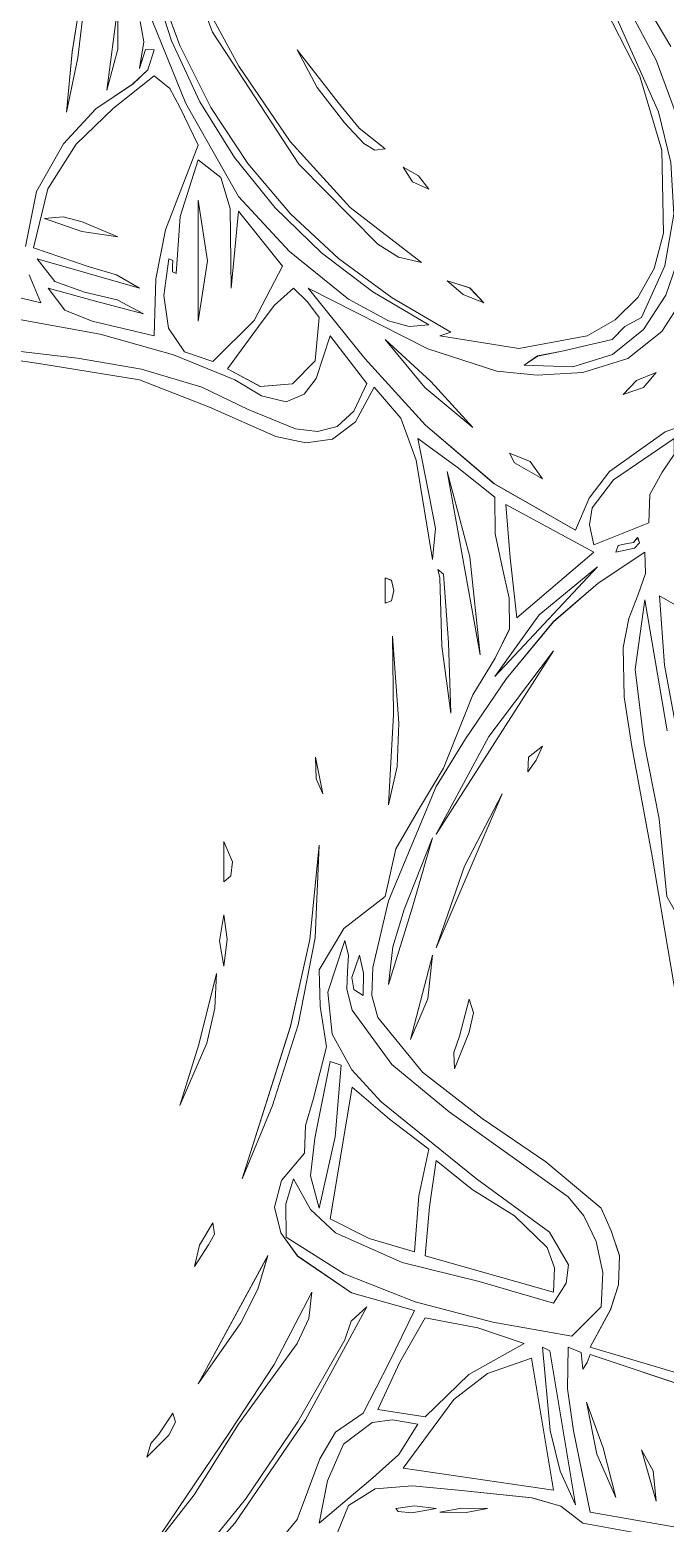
# Model space of a CAD drawing. Header units: inches. Extents: x -1726 to 2926, y -3254 to 1573.
# Drawn here: x -737 to -87, y -1696 to -169 of the extents above; entities that cross this region are included whole.
import ezdxf

# ---------------------------------------------------------------- set-up
doc = ezdxf.new("R2010")
doc.units = ezdxf.units.IN
doc.header["$MEASUREMENT"] = 0
doc.layers.add('Layer 1', color=7, linetype='Continuous')

msp = doc.modelspace()

# ---------------------------------------------------------------- linework, layer by layer
at = {"layer": 'Layer 1', "color": 7, "lineweight": 9}
for points in [[(-138.6, -90.4), (-81.8, -186.3)], [(-81.8, -186.3), (-138.6, -90.4)], [(-626.3, -125.1), (-577.6, -244.6), (-523.8, -339.9), (-471.7, -396), (-411.5, -444.7), (-370.6, -466.9), (-349.2, -472.6), (-329.1, -471), (-386.4, -437.1), (-439, -397.3), (-486.3, -351.5), (-528, -300), (-563.5, -243), (-592.4, -180.5), (-614.3, -112.9)], [(-614.3, -112.9), (-592.4, -180.5), (-563.5, -243), (-528, -300), (-486.4, -351.5), (-439, -397.3), (-386.4, -437.1), (-329.1, -471), (-349.2, -472.6), (-370.6, -466.9), (-411.5, -444.7), (-471.7, -396), (-523.8, -339.9), (-577.6, -244.6), (-626.3, -125.1)], [(-609.4, -116), (-583.8, -185.4), (-552.1, -248.7), (-514.3, -306), (-470.7, -357.5), (-421.5, -403.3), (-366.7, -443.5), (-306.6, -478.4), (-306.6, -478.4)], [(-148.3, -149.1), (-113.5, -216.7), (-90.9, -292.5), (-89.3, -377.3), (-98.6, -413.4), (-115.3, -442.9), (-138.5, -465.8), (-167.2, -482.1), (-237.3, -495.1), (-317.8, -482.2), (-306.6, -478.4), (-366.7, -443.5), (-421.5, -403.3), (-470.8, -357.5), (-514.3, -306), (-552.1, -248.7), (-583.8, -185.4), (-609.4, -116)], [(-681.1, -137.6), (-688.2, -198), (-699.9, -253.7), (-694.1, -192), (-684.9, -133.8)], [(-684.9, -133.9), (-694.1, -192.1), (-699.9, -253.7), (-688.2, -198), (-681.2, -137.6)], [(-568.8, -122.6), (-523.4, -206.4), (-471.1, -283.4), (-409.6, -351.1), (-336.6, -407.3), (-360.1, -401.9), (-381.5, -388.5), (-462.1, -306.7), (-523.8, -212.5), (-550.6, -171.9), (-568.8, -122.6), (-568.8, -122.6)], [(-523.8, -212.5), (-462.1, -306.8), (-381.5, -388.5), (-360.1, -401.9), (-336.6, -407.3), (-409.6, -351.1), (-471.1, -283.4), (-523.4, -206.4), (-568.8, -122.6), (-550.6, -171.9), (-523.8, -212.5), (-523.8, -212.5)], [(-658.7, -231.2), (-647.3, -189.3), (-647.4, -145.1), (-658.7, -231.2), (-658.7, -231.2)], [(-647.4, -145.1), (-647.3, -189.3), (-658.7, -231.2), (-647.4, -145.1), (-647.4, -145.1)], [(-306.6, -478.4), (-317.8, -482.2), (-237.3, -495.1), (-167.2, -482.1), (-138.5, -465.8), (-115.3, -442.9), (-98.6, -413.4), (-89.3, -377.3), (-90.9, -292.5), (-113.5, -216.7), (-148.3, -149.1)], [(-124.5, -147.9), (-96.8, -200.3), (-78.1, -250), (-68.2, -300.3), (-66.2, -350.5), (-72.2, -398.1), (-86.6, -440.7), (-109.6, -475.8), (-141.2, -501.1), (-181.9, -514), (-231.7, -512.2), (-231.7, -512.2)], [(-78.1, -250), (-96.8, -200.3), (-124.5, -147.9)], [(-624.4, -161), (-620.8, -181.7), (-625, -208.8), (-620.9, -195.9), (-618.9, -189.5), (-610, -190), (-616.8, -210.4), (-632.2, -225.1), (-669.9, -250), (-703, -285.8), (-730.5, -334.7), (-741.8, -390.9)], [(-741.7, -390.9), (-730.5, -334.7), (-703, -285.8), (-669.9, -250), (-632.1, -225), (-616.8, -210.4), (-610, -190), (-618.9, -189.5), (-620.9, -195.9), (-625, -208.7), (-620.8, -181.7), (-624.4, -161)], [(-231.7, -512.2), (-218, -502.8), (-192.7, -497.7), (-141.8, -485.9), (-128.8, -472.7), (-111.8, -463.5), (-87.9, -410.8), (-78.7, -357.7), (-81.6, -305), (-94.1, -253.2), (-138, -155.4)], [(-138, -155.4), (-94.1, -253.2), (-81.6, -304.9), (-78.7, -357.7), (-87.9, -410.8), (-111.8, -463.5), (-128.8, -472.7), (-141.7, -485.9), (-192.7, -497.7), (-218, -502.7), (-231.7, -512.2), (-181.9, -514), (-141.2, -501.1), (-109.6, -475.8), (-86.6, -440.7), (-72.2, -398.1), (-66.1, -350.5), (-68.2, -300.3), (-78.1, -250), (-78.1, -250)], [(-463.9, -190), (-422, -243.7), (-400.5, -269.9), (-374, -291.2), (-384.4, -292.4), (-395.6, -285.6), (-415.2, -264.9), (-443.3, -228.5), (-463.9, -190), (-463.9, -190)], [(-415.2, -264.9), (-395.6, -285.6), (-384.4, -292.4), (-374, -291.2), (-400.4, -269.8), (-422, -243.7), (-463.9, -190), (-443.3, -228.5), (-415.2, -264.9), (-415.2, -264.9)], [(-565, -287.4), (-598.6, -373.7), (-608.4, -423.8), (-610, -482.2), (-673.7, -467.2), (-701.6, -455.8), (-718.6, -433.5), (-670, -446.7), (-621.2, -459.7), (-648.1, -445.4), (-681.5, -437.6), (-711.9, -426.8), (-729.8, -403.5), (-625, -433.5), (-648.6, -419.7), (-677.6, -411.2), (-733.6, -392.3), (-719, -332), (-689.8, -286.2), (-651.7, -249.5), (-610, -216.3), (-594.2, -229.5), (-584, -248.3), (-565, -287.4), (-565, -287.4)], [(-610, -216.3), (-651.7, -249.5), (-689.9, -286.2), (-719, -332), (-733.6, -392.3), (-677.6, -411.2), (-648.7, -419.7), (-625, -433.5), (-729.8, -403.5), (-711.9, -426.8), (-681.5, -437.6), (-648.1, -445.4), (-621.2, -459.7), (-670, -446.7), (-718.6, -433.5), (-701.6, -455.8), (-673.7, -467.2), (-610, -482.2), (-608.4, -423.8), (-598.6, -373.7), (-565, -287.4), (-584, -248.3), (-594.2, -229.5), (-610, -216.3), (-610, -216.3)], [(-565, -302.4), (-541.8, -320.4), (-532.3, -352.1), (-531.3, -433.5), (-527.5, -394.2), (-523.8, -354.8), (-478.9, -411), (-507.8, -466.4), (-550.1, -508.4), (-579.1, -498.7), (-595.5, -474.5), (-600.4, -441), (-595, -403.5), (-591, -405.1), (-591.3, -411), (-591.5, -416.9), (-587.5, -418.5), (-583.5, -360.3), (-565, -302.4), (-565, -302.4)], [(-587.5, -418.5), (-591.5, -416.9), (-591.3, -411), (-591, -405.1), (-595, -403.5), (-600.4, -441), (-595.5, -474.5), (-579.1, -498.7), (-550.1, -508.4), (-507.8, -466.4), (-478.9, -411), (-523.8, -354.8), (-527.5, -394.2), (-531.3, -433.5), (-532.3, -352.1), (-541.8, -320.4), (-565, -302.4), (-583.5, -360.3), (-587.5, -418.5), (-587.5, -418.5)], [(-355.3, -309.9), (-339.6, -318.5), (-329.1, -332.4), (-345.8, -324.7), (-355.3, -309.9), (-355.3, -309.9)], [(-329.1, -332.4), (-339.6, -318.5), (-355.3, -309.9), (-345.8, -324.7), (-329.1, -332.4), (-329.1, -332.4)], [(-565, -467.2), (-555.7, -405.4), (-565, -343.6), (-565, -467.2), (-565, -467.2)], [(-565, -343.6), (-555.7, -405.4), (-565, -467.2), (-565, -343.6), (-565, -343.6)], [(-647.4, -381.1), (-683.7, -365.8), (-703.2, -360.6), (-722.4, -362.3), (-684, -375.5), (-647.4, -381.1), (-647.4, -381.1)], [(-722.4, -362.3), (-703.2, -360.6), (-683.7, -365.8), (-647.4, -381.1), (-684, -375.5), (-722.4, -362.3), (-722.4, -362.3)], [(-738, -419.9), (-726.1, -448.5), (-775.8, -436.4)], [(-775.8, -436.4), (-726.1, -448.5), (-737.9, -419.9)], [(-310.3, -426), (-287.4, -433.1), (-272.9, -448.5), (-294.1, -439.8), (-310.3, -426), (-310.3, -426)], [(-272.9, -448.5), (-287.5, -433.1), (-310.3, -426), (-294.1, -439.8), (-272.9, -448.5), (-272.9, -448.5)], [(-467.6, -433.5), (-453.3, -447.3), (-441.4, -463.5), (-445.3, -507.9), (-468.5, -531.4), (-501.6, -534.1), (-535.1, -515.9), (-503.3, -472.7), (-487.5, -451.1), (-467.6, -433.5), (-467.6, -433.5)], [(-535.1, -515.9), (-501.5, -534.1), (-468.5, -531.4), (-445.3, -507.9), (-441.4, -463.5), (-453.3, -447.3), (-467.6, -433.5), (-487.5, -451.1), (-503.3, -472.7), (-535.1, -515.9), (-535.1, -515.9)], [(-66.3, -439.7), (-90.8, -477.8), (-125.8, -505.3), (-171.7, -519.7), (-218.4, -522.3), (-259.7, -518.2), (-330.2, -495.5), (-452.7, -433.5), (-394.5, -505.5), (-332.5, -573.6), (-262.2, -633.5), (-179.2, -680.7), (-165.2, -648), (-144.5, -620.7), (-87.6, -580.4), (-17.5, -555.6)], [(-17.5, -555.6), (-87.6, -580.4), (-144.5, -620.7), (-165.2, -648), (-179.2, -680.7), (-262.1, -633.5), (-332.5, -573.6), (-394.5, -505.5), (-452.7, -433.5), (-330.2, -495.5), (-259.7, -518.2), (-218.4, -522.3), (-171.7, -519.6), (-125.8, -505.3), (-90.8, -477.8), (-66.3, -439.7)], [(-827.2, -459.7), (-746.1, -465.8), (-665.3, -480.5), (-590.5, -501.6), (-527.6, -527.1), (-500.5, -543.5), (-475.1, -549.6), (-456.8, -541.7), (-444.3, -525.9), (-430.2, -482.2), (-392.7, -530.9), (-405.9, -559.3), (-423, -574.8), (-443.2, -580), (-465.6, -577.2), (-513.9, -557.4), (-561.3, -534.6), (-623.2, -516.1), (-688.7, -505), (-819.8, -489.7), (-827.2, -459.7), (-827.2, -459.7)], [(-819.7, -489.7), (-688.7, -505), (-623.2, -516.1), (-561.3, -534.6), (-513.9, -557.4), (-465.6, -577.2), (-443.1, -580), (-423, -574.8), (-405.9, -559.3), (-392.7, -530.9), (-430.2, -482.2), (-444.3, -525.9), (-456.8, -541.7), (-475.1, -549.6), (-500.5, -543.5), (-527.6, -527.1), (-590.5, -501.6), (-665.3, -480.5), (-746.1, -465.8), (-827.2, -459.7), (-819.7, -489.7), (-819.7, -489.7)], [(-374, -485.9), (-327.1, -528.9), (-284.1, -575.8), (-333.3, -535.1), (-374, -485.9), (-374, -485.9)], [(-284.1, -575.8), (-327.1, -528.9), (-374, -485.9), (-333.3, -535.1), (-284.1, -575.8), (-284.1, -575.8)], [(-1310.4, -1785.7), (-1298.1, -1553.2), (-1265.2, -1328.6), (-1219.3, -1112.5), (-1168.1, -905.5), (-1084.1, -899.5), (-1018.5, -871.4), (-968, -825.7), (-929, -767.2), (-898.1, -700.4), (-871.9, -630.1), (-819.7, -497.2), (-728, -510.5), (-625, -527.1), (-553.6, -555.1), (-485.8, -585), (-455.1, -591.6), (-427.6, -587.8), (-404.1, -570), (-385.2, -534.6), (-357.8, -566.2), (-342, -609.4), (-325.3, -710.7), (-325.3, -710.7)], [(-385.2, -534.6), (-404.1, -570), (-427.6, -587.8), (-455.1, -591.6), (-485.8, -585), (-553.6, -555.1), (-625, -527.1), (-728, -510.5), (-819.7, -497.2), (-872, -630.1), (-898.1, -700.4), (-929, -767.2), (-968, -825.7), (-1018.5, -871.4), (-1084.1, -899.5), (-1168.1, -905.5), (-1219.3, -1112.5), (-1265.2, -1328.6), (-1298.1, -1553.2), (-1310.4, -1785.7)], [(-96.8, -519.6), (-109.6, -535), (-130.5, -542.1), (-116.7, -527.9), (-96.8, -519.6), (-96.8, -519.6)], [(-130.5, -542.1), (-109.6, -535), (-96.8, -519.6), (-116.7, -527.9), (-130.5, -542.1), (-130.5, -542.1)], [(-516.3, -1755.7), (-463.9, -1692.1), (-440.7, -1629.9), (-424.6, -1602.8), (-396.5, -1583.4), (-369.8, -1531.5), (-344, -1478.5), (-408.3, -1460.3), (-463.4, -1422.7), (-480.5, -1398.9), (-486.9, -1372.8), (-479.8, -1345.4), (-456.4, -1317.5), (-455.4, -1289.5), (-447.6, -1262.9), (-433.9, -1208.9), (-440.2, -1167.5), (-441.4, -1130.2), (-416.1, -1088.1), (-374, -1055.3), (-362.8, -1006.6), (-339.7, -966.7), (-314.1, -924.2), (-284.1, -849.3), (-261.3, -811.7), (-246.7, -781.8), (-247, -750.4), (-254.2, -718.4), (-261.3, -684.5), (-261.6, -647), (-300.3, -616.4), (-340.3, -587.1), (-328.1, -648.8), (-322.3, -679), (-325.3, -710.7), (-342, -609.4), (-357.8, -566.2), (-385.2, -534.6), (-385.2, -534.6)], [(-325.3, -710.7), (-322.3, -679), (-328.1, -648.8), (-340.3, -587.1), (-300.3, -616.4), (-261.6, -647), (-261.3, -684.5), (-254.2, -718.4), (-247, -750.4), (-246.7, -781.9), (-261.3, -811.7), (-284.1, -849.3), (-314.1, -924.2), (-339.7, -966.7), (-362.8, -1006.6), (-374, -1055.3), (-416.1, -1088.1), (-441.4, -1130.2), (-440.2, -1167.5), (-433.9, -1208.9), (-447.5, -1262.9), (-455.4, -1289.5), (-456.4, -1317.5), (-479.8, -1345.4), (-486.9, -1372.8), (-480.5, -1398.9), (-463.4, -1422.8), (-408.3, -1460.3), (-344, -1478.6), (-369.8, -1531.5), (-396.5, -1583.4), (-424.6, -1602.8), (-440.7, -1629.9), (-463.9, -1692.1), (-516.3, -1755.7)], [(-78.1, -587.1), (-78.1, -603.4), (-90.4, -621.7), (-103, -644.2), (-104.3, -673.2), (-160.5, -695.7), (-165, -675.4), (-162.1, -657.9), (-140.4, -629.5), (-78.1, -587.1), (-78.1, -587.1)], [(-160.5, -695.7), (-104.3, -673.2), (-103, -644.2), (-90.4, -621.7), (-78.1, -603.4), (-78.1, -587.1), (-140.4, -629.5), (-162.1, -657.9), (-165, -675.4), (-160.5, -695.7), (-160.5, -695.7)], [(-246.7, -602.1), (-225.5, -610.8), (-212.9, -628.3), (-232.1, -617.5), (-241.6, -612), (-246.7, -602.1), (-246.7, -602.1)], [(-212.9, -628.3), (-225.5, -610.8), (-246.7, -602.1), (-241.6, -612), (-232.1, -617.5), (-212.9, -628.3), (-212.9, -628.3)], [(-276.6, -808.1), (-287.1, -708.1), (-310.3, -620.8), (-276.6, -808.1), (-276.6, -808.1)], [(-310.3, -620.8), (-287.1, -708.1), (-276.6, -808.1), (-310.3, -620.8), (-310.3, -620.8)], [(-239.2, -770.6), (-160.5, -703.2), (-250.4, -654.5), (-245.9, -709.1), (-239.2, -770.6), (-239.2, -770.6)], [(-115.6, -688.2), (-113.6, -693.7), (-118.7, -699.1), (-138, -703.2), (-135.5, -696.4), (-127.8, -694.7), (-119.7, -693.5), (-115.6, -688.2), (-115.6, -688.2)], [(-138, -703.2), (-118.7, -699.1), (-113.6, -693.7), (-115.5, -688.2), (-119.7, -693.5), (-127.8, -694.7), (-135.5, -696.4), (-138, -703.2), (-138, -703.2)], [(-57.3, -1547.7), (-164.2, -1516), (-143.4, -1477.5), (-135.3, -1452.1), (-134.3, -1422.3), (-142.7, -1397), (-153, -1373.7), (-209.6, -1326.4), (-274.5, -1282.2), (-335.8, -1235), (-381.5, -1178.9), (-387.5, -1156.6), (-386.6, -1127.8), (-370.3, -1059.6), (-321.6, -942.9), (-291.6, -894.2), (-249.6, -832.3), (-201.7, -774.3), (-156, -735), (-108.1, -703.2), (-108.1, -703.2)], [(-72, -1182.7), (-100.6, -1014.1), (-121.5, -902), (-129.3, -851.2), (-130.5, -800.6), (-124.6, -771), (-115, -746.7), (-107.5, -725), (-108.1, -703.2), (-156, -735), (-201.7, -774.4), (-201.7, -774.4)], [(-108.1, -703.2), (-107.5, -725), (-114.9, -746.7), (-124.6, -771), (-130.5, -800.6), (-129.3, -851.2), (-121.5, -902), (-100.6, -1014.1), (-72, -1182.7)], [(-374, -755.6), (-367.3, -752.9), (-365.1, -742.5), (-367.3, -732.1), (-374, -729.4), (-374, -755.6), (-374, -755.6)], [(-374, -729.4), (-367.3, -732.2), (-365.1, -742.5), (-367.3, -752.9), (-374, -755.6), (-374, -729.4), (-374, -729.4)], [(-314.1, -725.7), (-320, -721.1), (-317.8, -729.4), (-315.9, -799.4), (-306.6, -868), (-309, -795.5), (-314.1, -725.7), (-314.1, -725.7)], [(-306.6, -868), (-315.9, -799.4), (-317.8, -729.4), (-320, -721.1), (-314.1, -725.7), (-309, -795.5), (-306.6, -868), (-306.6, -868)], [(-261.6, -830.5), (-156.7, -718.2), (-216.3, -767.3), (-261.6, -830.5), (-261.6, -830.5)], [(-156.7, -718.2), (-261.6, -830.5), (-216.3, -767.3), (-156.7, -718.2), (-156.7, -718.2)], [(348.9, -1707.1), (327.7, -1626), (325.2, -1544.7), (338.1, -1464.9), (363.2, -1388.4), (397.3, -1316.7), (437.2, -1251.8), (521.2, -1148.9), (445.5, -1170.6), (360.2, -1187.4), (270.1, -1197.2), (179.9, -1197.4), (94.4, -1185.6), (18.5, -1159.7), (-43.1, -1117), (-67, -1088.7), (-85.6, -1055.3), (-93.7, -976), (-108.9, -898.2), (-118, -823.1), (-108.1, -751.9), (-108.1, -751.9)], [(-85.5, -885.9), (-108.1, -751.9), (-118, -823.1), (-108.9, -898.2), (-93.7, -976), (-85.6, -1055.3)], [(-108.1, -751.9), (-85.5, -886)], [(-93.1, -748.1), (-38.7, -779.3)], [(-75.2, -888.5), (-88.1, -818.8), (-93.1, -748.1), (-93.1, -748.1)], [(-38.7, -779.3), (-93.1, -748.1), (-88.1, -818.8), (-75.2, -888.5)], [(-201.7, -774.4), (-249.6, -832.3), (-291.6, -894.2), (-321.6, -942.9), (-370.3, -1059.6), (-386.6, -1127.8), (-387.5, -1156.6), (-381.5, -1178.9), (-335.8, -1235), (-274.5, -1282.2), (-209.6, -1326.4), (-153, -1373.7), (-142.7, -1397.1), (-134.3, -1422.4), (-135.3, -1452.1), (-143.4, -1477.6), (-164.2, -1516), (-57.3, -1547.7)], [(-370.3, -961.7), (-361.7, -922.4), (-360, -878.1), (-366.5, -789.3), (-365.4, -869.3), (-370.3, -961.7), (-370.3, -961.7)], [(-366.5, -789.3), (-360, -878.1), (-361.7, -922.4), (-370.3, -961.7), (-365.4, -869.3), (-366.5, -789.3), (-366.5, -789.3)], [(-201.7, -804.3), (-321.6, -991.6), (-267.9, -891.7), (-201.7, -804.3), (-201.7, -804.3)], [(-321.6, -991.6), (-201.7, -804.3), (-267.9, -891.7), (-321.6, -991.6), (-321.6, -991.6)], [(-437.7, -950.4), (-445.2, -913), (-444.6, -934.9), (-437.7, -950.4), (-437.7, -950.4)], [(-445.2, -913), (-437.7, -950.4), (-444.6, -934.9), (-445.2, -913), (-445.2, -913)], [(-212.9, -901.7), (-219.5, -915.8), (-227.9, -927.9), (-227.3, -912.7), (-212.9, -901.7), (-212.9, -901.7)], [(-227.9, -927.9), (-219.5, -915.8), (-212.9, -901.7), (-227.3, -912.7), (-227.9, -927.9), (-227.9, -927.9)], [(-254.1, -950.4), (-321.6, -1107.7), (-292.6, -1024.3), (-254.1, -950.4), (-254.1, -950.4)], [(-321.6, -1107.7), (-254.1, -950.4), (-292.6, -1024.3), (-321.6, -1107.7), (-321.6, -1107.7)], [(-538.8, -1040.3), (-531.7, -1034), (-529.9, -1019.9), (-538.8, -999.1), (-538.8, -1040.3), (-538.8, -1040.3)], [(-538.8, -999.1), (-529.9, -1019.9), (-531.7, -1034), (-538.8, -1040.3), (-538.8, -999.1), (-538.8, -999.1)], [(-441.4, -1002.8), (-445.5, -1097.6), (-462.8, -1186.5), (-489.1, -1268.8), (-520.1, -1343.7), (-470.8, -1187.9), (-450.9, -1099.3), (-441.4, -1002.8), (-441.4, -1002.8)], [(-520.1, -1343.7), (-489.1, -1268.8), (-462.8, -1186.5), (-445.5, -1097.6), (-441.4, -1002.9), (-450.9, -1099.3), (-470.8, -1188), (-520.1, -1343.7), (-520.1, -1343.7)], [(-325.3, -995.4), (-346.1, -1067.2), (-370.3, -1145.2), (-365.9, -1106.8), (-354.3, -1068.4), (-325.3, -995.4), (-325.3, -995.4)], [(-370.3, -1145.2), (-346.1, -1067.2), (-325.3, -995.4), (-354.3, -1068.4), (-365.9, -1106.8), (-370.3, -1145.2), (-370.3, -1145.2)], [(-538.8, -1126.5), (-535.4, -1099), (-538.8, -1074), (-543.2, -1100.5), (-538.8, -1126.5), (-538.8, -1126.5)], [(-538.8, -1074), (-535.4, -1099), (-538.8, -1126.5), (-543.2, -1100.5), (-538.8, -1074), (-538.8, -1074)], [(-415.2, -1100.2), (-411.2, -1115.5), (-412.5, -1131.7), (-413.2, -1150.1), (-407.7, -1171.4), (-367, -1227.1), (-308.3, -1275.3), (-186.7, -1362.4), (-170.5, -1381.7), (-157.9, -1407.9), (-151.3, -1439.5), (-153, -1474.8), (-183, -1504.8), (-263.6, -1490.5), (-343.2, -1469.5), (-415.8, -1440.9), (-475.1, -1403.6), (-475.5, -1369.5), (-467.6, -1343.7), (-450.1, -1375.3), (-424.6, -1399), (-356.6, -1429.3), (-277.7, -1448.7), (-201.7, -1471), (-188.6, -1450.6), (-186.3, -1431.8), (-205.6, -1398.3), (-280.4, -1343.7), (-377.8, -1265), (-408, -1232.6), (-428.1, -1196.1), (-432.4, -1152.9), (-415.2, -1100.2), (-415.2, -1100.2)], [(-377.8, -1265), (-280.4, -1343.7), (-205.6, -1398.3), (-186.3, -1431.8), (-188.6, -1450.6), (-201.7, -1471), (-277.7, -1448.7), (-356.6, -1429.3), (-424.6, -1399), (-450.1, -1375.3), (-467.6, -1343.7), (-475.5, -1369.5), (-475.1, -1403.6), (-415.8, -1440.9), (-343.2, -1469.5), (-263.6, -1490.5), (-183, -1504.8), (-153, -1474.8), (-151.3, -1439.5), (-157.9, -1407.9), (-170.5, -1381.7), (-186.7, -1362.4), (-308.3, -1275.3), (-367, -1227.1), (-407.7, -1171.4), (-413.2, -1150.1), (-412.4, -1131.8), (-411.2, -1115.5), (-415.2, -1100.3), (-432.4, -1152.9), (-428.1, -1196.1), (-408, -1232.6), (-377.8, -1265), (-377.8, -1265)], [(-400.2, -1115.2), (-396, -1133.5), (-396.5, -1156.4), (-405.9, -1150.5), (-408, -1138.2), (-400.2, -1115.2), (-400.2, -1115.2)], [(-396.5, -1156.4), (-396, -1133.5), (-400.2, -1115.2), (-408, -1138.2), (-405.9, -1150.5), (-396.5, -1156.4), (-396.5, -1156.4)], [(-325.3, -1115.2), (-330.1, -1160), (-347.8, -1201.4), (-325.3, -1115.2), (-325.3, -1115.2)], [(-347.8, -1201.4), (-330.1, -1160), (-325.3, -1115.2), (-347.8, -1201.4), (-347.8, -1201.4)], [(-583.8, -1268.8), (-556.4, -1205.3), (-548, -1169.4), (-546.3, -1134), (-564.6, -1206.5), (-583.8, -1268.8), (-583.8, -1268.8)], [(-546.3, -1134), (-548, -1169.4), (-556.4, -1205.3), (-583.8, -1268.8), (-564.6, -1206.5), (-546.3, -1134), (-546.3, -1134)], [(-287.9, -1160.2), (-283.6, -1174.3), (-287.8, -1194), (-302.8, -1231.3), (-303.7, -1214.9), (-297.8, -1197.9), (-287.9, -1160.2), (-287.9, -1160.2)], [(-302.8, -1231.3), (-287.8, -1194), (-283.6, -1174.3), (-287.9, -1160.2), (-297.8, -1197.9), (-303.7, -1214.9), (-302.8, -1231.3), (-302.8, -1231.3)], [(-430.2, -1223.8), (-418.9, -1227.6), (-425.1, -1301.1), (-441.4, -1373.7), (-450.4, -1340.8), (-445.7, -1302.4), (-430.2, -1223.8), (-430.2, -1223.8)], [(-441.4, -1373.7), (-425.1, -1301.1), (-418.9, -1227.6), (-430.2, -1223.8), (-445.7, -1302.4), (-450.4, -1340.8), (-441.4, -1373.7), (-441.4, -1373.7)], [(-407.7, -1250.1), (-369.5, -1283), (-329.1, -1313.7), (-339.5, -1361.4), (-344, -1418.6), (-390.3, -1404.9), (-430.2, -1384.9), (-407.7, -1250.1), (-407.7, -1250.1)], [(-430.2, -1384.9), (-390.2, -1404.9), (-344, -1418.6), (-339.5, -1361.4), (-329.1, -1313.7), (-369.5, -1283), (-407.7, -1250.1), (-430.2, -1384.9), (-430.2, -1384.9)], [(-321.6, -1325), (-285, -1354.6), (-241.7, -1381.6), (-208.3, -1414), (-200.6, -1434.8), (-201.7, -1459.8), (-332.8, -1422.4), (-328.5, -1372.4), (-321.6, -1325), (-321.6, -1325)], [(-332.8, -1422.4), (-201.7, -1459.8), (-200.6, -1434.8), (-208.3, -1414), (-241.7, -1381.6), (-285, -1354.6), (-321.6, -1325), (-328.5, -1372.4), (-332.8, -1422.4), (-332.8, -1422.4)], [(-568.8, -1433.6), (-554.5, -1411.4), (-548.3, -1400.4), (-550, -1388.7), (-563.7, -1411.5), (-568.8, -1433.6), (-568.8, -1433.6)], [(-550, -1388.7), (-548.3, -1400.4), (-554.5, -1411.4), (-568.8, -1433.6), (-563.7, -1411.5), (-550, -1388.7), (-550, -1388.7)], [(-565, -1553.5), (-521.6, -1491.1), (-504, -1456.8), (-493.9, -1422.3), (-565, -1553.5), (-565, -1553.5)], [(-493.9, -1422.4), (-504, -1456.8), (-521.6, -1491.1), (-565, -1553.5), (-493.9, -1422.4), (-493.9, -1422.4)], [(-621.2, -1733.3), (-569.1, -1667), (-523.8, -1594.7), (-463.9, -1512.3), (-452, -1486.7), (-448.9, -1459.8), (-487.4, -1533.8), (-533, -1603.3), (-621.2, -1733.3), (-621.2, -1733.3)], [(-448.9, -1459.8), (-452, -1486.7), (-463.9, -1512.3), (-523.8, -1594.7), (-569.1, -1667), (-621.2, -1733.3), (-533, -1603.3), (-487.4, -1533.8), (-448.9, -1459.8), (-448.9, -1459.8)], [(-415.2, -1508.5), (-463.3, -1592.4), (-516.6, -1671.2), (-575.4, -1743.6), (-640, -1808.2), (-676.8, -1836.4), (-707.4, -1871.8), (-611.4, -1789.9), (-527.7, -1695.7), (-455.2, -1590.3), (-392.7, -1474.8), (-408.5, -1489.2), (-415.2, -1508.5), (-415.2, -1508.5)], [(-392.7, -1474.8), (-455.2, -1590.3), (-527.7, -1695.7), (-611.4, -1789.9), (-707.4, -1871.8), (-676.8, -1836.4), (-640, -1808.2), (-575.4, -1743.6), (-516.6, -1671.2), (-463.3, -1592.4), (-415.2, -1508.5), (-408.5, -1489.2), (-392.7, -1474.8), (-392.7, -1474.8)], [(-332.8, -1486), (-358.9, -1531.1), (-381.5, -1579.7), (-332.8, -1587.2), (-288.3, -1543.7), (-231.7, -1512.3), (-279.1, -1496), (-332.8, -1486), (-332.8, -1486)], [(-212.9, -1516), (-205.4, -1519.8), (-179.2, -1677.1), (-194.7, -1642.7), (-205.2, -1601), (-212.9, -1516), (-212.9, -1516)], [(-179.2, -1677.1), (-205.4, -1519.8), (-212.9, -1516), (-205.2, -1601), (-194.7, -1642.7), (-179.2, -1677.1), (-179.2, -1677.1)], [(-164.2, -1684.6), (14.9, -1716.1), (107.1, -1725.9), (199.1, -1725.8), (147.5, -1711.3), (104.5, -1684.1), (71.3, -1645.8), (49.3, -1598.4), (-55.9, -1559.4), (-164.2, -1523.5), (-167.3, -1531.6), (-171.7, -1538.5), (-173.5, -1521.5), (-186.7, -1516), (-187.4, -1558.5), (-181.3, -1601.4), (-164.2, -1684.6), (-164.2, -1684.6)], [(-186.7, -1516), (-173.5, -1521.5), (-171.7, -1538.5), (-167.3, -1531.6), (-164.2, -1523.5), (-56, -1559.4), (49.3, -1598.4), (71.3, -1645.8), (104.5, -1684.1), (147.4, -1711.3), (199.1, -1725.8), (107.1, -1725.9), (14.9, -1716.1), (-164.2, -1684.6), (-181.3, -1601.4), (-187.4, -1558.5), (-186.7, -1516), (-186.7, -1516)], [(-224.2, -1527.2), (-201.7, -1662.1), (-355.3, -1639.6), (-303.6, -1569.5), (-269.3, -1543), (-224.2, -1527.2), (-224.2, -1527.2)], [(-355.3, -1639.6), (-201.7, -1662.1), (-224.2, -1527.2), (-269.3, -1543), (-303.6, -1569.5), (-355.3, -1639.6), (-355.3, -1639.6)], [(-617.5, -1628.4), (-595.3, -1605.8), (-588.3, -1592.6), (-591.2, -1583.4), (-605.3, -1604.9), (-613.5, -1614.5), (-617.5, -1628.4), (-617.5, -1628.4)], [(-591.2, -1583.4), (-588.3, -1592.6), (-595.3, -1605.8), (-617.5, -1628.4), (-613.5, -1614.5), (-605.3, -1604.9), (-591.2, -1583.4), (-591.2, -1583.4)], [(-168, -1572.2), (-150.9, -1618.8), (-138, -1669.6), (-157.3, -1625.2), (-168, -1572.2), (-168, -1572.2)], [(-138, -1669.6), (-150.9, -1618.8), (-168, -1572.2), (-157.3, -1625.2), (-138, -1669.6), (-138, -1669.6)], [(-340.3, -1594.7), (-359.9, -1625.6), (-386.5, -1649.6), (-441.4, -1695.8), (-432.7, -1652.6), (-416.4, -1615.2), (-387.3, -1592.8), (-366.3, -1590.1), (-340.3, -1594.7), (-340.3, -1594.7)], [(-441.4, -1695.8), (-386.5, -1649.6), (-359.9, -1625.6), (-340.3, -1594.7), (-366.3, -1590.1), (-387.3, -1592.8), (-416.4, -1615.2), (-432.7, -1652.6), (-441.4, -1695.8), (-441.4, -1695.8)], [(-111.8, -1620.9), (-99.7, -1642.5), (-96.8, -1673.3), (-111.8, -1620.9), (-111.8, -1620.9)], [(-96.8, -1673.3), (-99.7, -1642.5), (-111.8, -1620.9), (-96.8, -1673.3), (-96.8, -1673.3)], [(-171.7, -1695.8), (-194.3, -1678.4), (-223.7, -1669.9), (-299.1, -1662.1), (-346.4, -1657.6), (-384.2, -1660.9), (-411.3, -1677.9), (-426.5, -1714.5), (-356.6, -1743.9), (-274.4, -1764.9), (-93.1, -1789.4), (24.3, -1796.9), (142.4, -1796.1), (254.2, -1782.6), (352.7, -1752), (96.8, -1734.2), (-40.4, -1719.7), (-171.7, -1695.8), (-171.7, -1695.8)], [(352.7, -1752), (254.2, -1782.6), (142.4, -1796.1), (24.3, -1797), (-93.1, -1789.4), (-274.4, -1764.9), (-356.5, -1743.9), (-426.4, -1714.5), (-411.3, -1677.9), (-384.2, -1660.9), (-346.4, -1657.6), (-299.1, -1662.1), (-223.6, -1669.9), (-194.3, -1678.4), (-171.7, -1695.8), (-40.4, -1719.7), (96.8, -1734.2), (352.7, -1752), (352.7, -1752)], [(-362.8, -1680.8), (-360.4, -1684), (-346.7, -1685.4), (-321.6, -1680.8), (-343.8, -1678.1), (-362.8, -1680.8), (-362.8, -1680.8)], [(-321.6, -1680.8), (-346.7, -1685.4), (-360.4, -1684), (-362.8, -1680.8), (-343.8, -1678.1), (-321.6, -1680.8), (-321.6, -1680.8)], [(-269.1, -1680.8), (-295.8, -1680.4), (-317.8, -1684.6), (-291.1, -1685), (-269.1, -1680.8), (-269.1, -1680.8)], [(-317.8, -1684.6), (-295.8, -1680.4), (-269.1, -1680.8), (-291.1, -1685), (-317.8, -1684.6), (-317.8, -1684.6)]]:
    msp.add_lwpolyline(points, dxfattribs=at)

doc.saveas('drawing.dxf')
